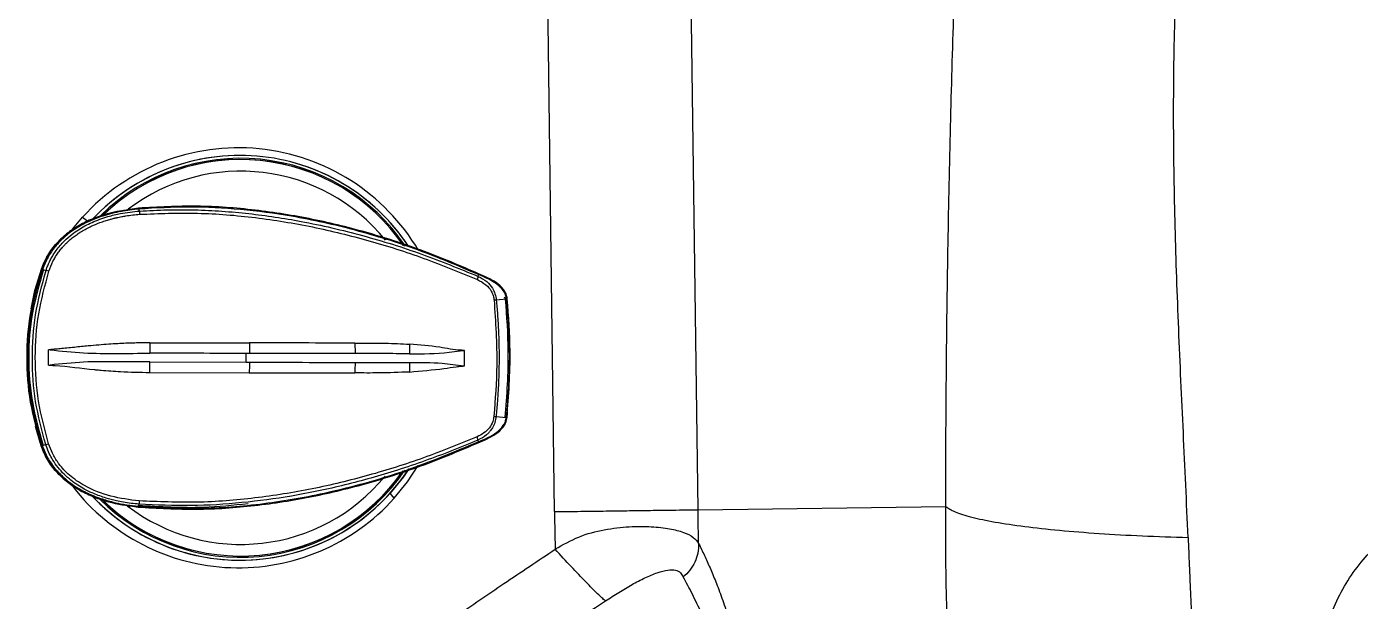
# Model space of a CAD drawing. Extents: x 832 to 912, y 781 to 934.
# Drawn here: x 836.38 to 845.12, y 846.82 to 850.58 of the extents above; entities that cross this region are included whole.
import ezdxf

# ---------------------------------------------------------------- set-up
doc = ezdxf.new("R2010")
doc.units = 0
doc.header["$MEASUREMENT"] = 0
doc.layers.add('1', color=4, linetype='Continuous')

# ---------------------------------------------------------------- blocks, each defined once
blk = doc.blocks.new('2026 SOVEREIGN HL')
at = {"layer": '1', "color": 3, "linetype": 'Continuous', "lineweight": 25}
for p, q in [((9.0491, 50.3273), (8.9876, 54.9767)), ((8.109, 50.3143), (8.0487, 54.8764)), ((4.953, 52.1637), (5.0181, 52.2418)), ((5.0181, 52.2418), (5.0532, 52.2168)), ((5.3287, 52.2956), (5.3279, 52.2956)), ((5.3849, 52.3019), (5.3293, 52.2921)), ((5.384, 52.3018), (5.3841, 52.3018)), ((5.3841, 52.3018), (5.3849, 52.3019)), ((5.3868, 52.2949), (5.3864, 52.2959)), ((5.3912, 52.2827), (5.3868, 52.2949)), ((4.7484, 51.9026), (4.7491, 51.9026)), ((4.7484, 51.9026), (4.7484, 51.9026)), ((4.7558, 51.9007), (4.7788, 51.894)), ((7.6092, 51.855), (7.6103, 51.8661)), ((7.6103, 51.8661), (7.6104, 51.867)), ((7.7882, 51.706), (7.7825, 51.7191)), ((7.7948, 51.7067), (7.7277, 51.6999)), ((4.7952, 51.2741), (4.7954, 51.3742)), ((5.4596, 51.4198), (6.1105, 51.4194)), ((5.4585, 51.2943), (6.089, 51.2928)), ((5.4594, 51.2261), (6.1101, 51.2241)), ((7.7264, 50.9377), (7.7934, 50.9307)), ((4.7463, 50.7458), (4.7087, 50.8716)), ((4.7537, 50.7477), (4.7767, 50.7543)), ((7.6072, 50.783), (7.6084, 50.7719)), ((7.6084, 50.7719), (7.6084, 50.771)), ((4.7463, 50.7458), (4.747, 50.7457)), ((4.7463, 50.7458), (4.7463, 50.7458)), ((7.0589, 50.4017), (7.0318, 50.4349)), ((5.3261, 50.3505), (5.3269, 50.3504)), ((5.3687, 50.3454), (5.3813, 50.3442)), ((5.3689, 50.3464), (5.3813, 50.3442)), ((5.3832, 50.3512), (5.3829, 50.3502)), ((5.3832, 50.3512), (5.3878, 50.3634)), ((9.0491, 50.3273), (10.6712, 50.3487))]:
    blk.add_line(p, q, dxfattribs=at)
at = {"layer": '1', "color": 3, "linetype": 'Continuous', "lineweight": 25, "flags": 128}
for points in [[(4.6804, 51.6422), (4.7063, 51.7616), (4.7484, 51.9026)], [(7.1545, 50.5941), (7.119, 50.5427), (7.0318, 50.4349)], [(7.0589, 50.4017), (7.1467, 50.5098), (7.2172, 50.6164)]]:
    blk.add_lwpolyline(points, dxfattribs=at)
at = {"layer": '1', "color": 3, "linetype": 'Continuous', "lineweight": 25}
for centre, radius, start, end in [((6.0386, 51.3246), 1.3721, 30.65217, 138.04941), ((6.0483, 51.3245), 1.3226, 33.49258, 136.78156), ((6.0483, 51.3245), 1.3226, 33.75839, 136.44643), ((6.052, 51.3245), 1.3036, 34.00282, 134.51167), ((6.052, 51.3245), 1.2955, 34.30838, 134.1546), ((6.052, 51.3245), 1.2955, 34.53411, 133.56542), ((6.052, 51.3245), 1.2953, 34.54311, 133.54889), ((6.0551, 51.3245), 1.2192, 38.98073, 127.27856), ((5.5771, 52.2772), 0.186, 178.3056, 184.86624), ((6.4436, 51.3211), 1.7845, 161.04772, 198.74449), ((4.7247, 51.6645), 0.2358, 72.07309, 76.72761), ((7.5587, 51.8569), 0.0505, 333.06422, 357.85174), ((7.743, 51.3595), 0.3406, 92.57188, 94.98729), ((7.7429, 51.2787), 0.3414, 264.79919, 267.20937), ((4.7233, 50.9845), 0.2364, 283.07796, 287.72092), ((7.5568, 50.7813), 0.0505, 1.94538, 26.72271), ((6.0483, 51.319), 1.3226, 223.00733, 326.75005), ((6.052, 51.319), 1.3036, 225.06716, 325.72955), ((6.052, 51.3191), 1.2955, 225.89822, 325.3518), ((6.052, 51.3191), 1.2953, 225.91444, 325.3434), ((6.052, 51.319), 1.2954, 226.21826, 324.89722), ((6.0551, 51.3191), 1.2193, 232.39272, 320.74042), ((6.0385, 51.3189), 1.372, 217.75658, 318.05196), ((6.0482, 51.3188), 1.3224, 223.14278, 318.05539), ((5.5747, 50.3682), 0.187, 174.94262, 181.46908)]:
    blk.add_arc(centre, radius, start, end, dxfattribs=at)
for points, knots in [([(10.6712, 50.3487), (10.6721, 50.6137), (10.6739, 51.1431), (10.6839, 51.9264), (10.6989, 52.6958), (10.7195, 53.4458), (10.7447, 54.1811), (10.7651, 54.6584), (10.7754, 54.8988)], [0, 0, 0, 0, 0.168388, 0.33629, 0.503633, 0.669654, 0.833644, 1, 1, 1, 1]), ([(12.2592, 50.1456), (12.2488, 50.375), (12.2281, 50.833), (12.1961, 51.5119), (12.1722, 52.182), (12.1617, 52.8422), (12.1675, 53.494), (12.1859, 53.9178), (12.1951, 54.1308)], [0, 0, 0, 0, 0.1666185, 0.3326866, 0.4984205, 0.6644108, 0.8313713, 1, 1, 1, 1]), ([(4.7484, 51.9026), (4.7611, 51.9333), (4.7865, 51.9948), (4.8472, 52.0746), (4.9205, 52.1422), (5.0041, 52.1964), (5.0943, 52.238), (5.22, 52.28), (5.3184, 52.2931), (5.3841, 52.3018)], [0, 0, 0, 0, 0.1251339, 0.2502639, 0.3753776, 0.5004422, 0.6254497, 0.7504085, 1, 1, 1, 1]), ([(5.3293, 52.2921), (5.2826, 52.2857), (5.2031, 52.2748), (5.0956, 52.2382), (5.0054, 52.1968), (4.9217, 52.1426), (4.8483, 52.075), (4.7873, 51.995), (4.7619, 51.9334), (4.7491, 51.9026)], [0, 0, 0, 0, 0.191566, 0.325904, 0.460409, 0.5951, 0.72996, 0.864945, 1, 1, 1, 1]), ([(5.3864, 52.2959), (5.3476, 52.2914), (5.2678, 52.2822), (5.1673, 52.2562), (5.086, 52.2266), (5.0254, 52.1985), (4.962, 52.1618), (4.8979, 52.1137), (4.8379, 52.0513), (4.7882, 51.9807), (4.7668, 51.9277), (4.7558, 51.9007)], [0, 0, 0, 0, 0.149082, 0.30596, 0.3943, 0.478842, 0.560231, 0.673648, 0.782722, 0.889309, 1, 1, 1, 1]), ([(4.7788, 51.894), (4.7815, 51.9019), (4.7871, 51.9183), (4.7976, 51.9433), (4.8106, 51.9697), (4.8264, 51.9972), (4.8539, 52.0382), (4.894, 52.0847), (4.9445, 52.1286), (4.9902, 52.1607), (5.0341, 52.1865), (5.0807, 52.2093), (5.131, 52.2296), (5.1931, 52.2498), (5.2797, 52.2712), (5.3496, 52.2784), (5.3912, 52.2827)], [0, 0, 0, 0, 0.032343, 0.067621, 0.105834, 0.146977, 0.191052, 0.298234, 0.384939, 0.451123, 0.515508, 0.582863, 0.653193, 0.726485, 0.837061, 1, 1, 1, 1]), ([(4.7973, 51.8889), (4.8055, 51.9109), (4.8192, 51.9477), (4.8418, 51.9858), (4.8559, 52.0068), (4.8645, 52.0186), (4.8735, 52.0301), (4.88, 52.038), (4.8841, 52.0427), (4.8868, 52.0459), (4.8937, 52.0537), (4.9064, 52.0673), (4.9257, 52.086), (4.9494, 52.1063), (4.9752, 52.1258), (4.9931, 52.1379), (5.005, 52.1455), (5.0287, 52.1602), (5.0709, 52.1826), (5.1232, 52.2044), (5.164, 52.2185), (5.1886, 52.2259), (5.2061, 52.2308), (5.2171, 52.2337), (5.2272, 52.2362), (5.2336, 52.2377), (5.2365, 52.2383), (5.2377, 52.2386), (5.2383, 52.2387), (5.2385, 52.2388), (5.2386, 52.2388), (5.2387, 52.2388), (5.2387, 52.2388), (5.2387, 52.2388), (5.2387, 52.2388), (5.2387, 52.2388), (5.2388, 52.2389), (5.239, 52.2389), (5.24, 52.2391), (5.252, 52.2418), (5.2725, 52.2461), (5.3223, 52.2549), (5.3615, 52.2586), (5.3918, 52.2614)], [0, 0, 0, 0, 0.094564, 0.157963, 0.177954, 0.196399, 0.216676, 0.23695, 0.237506, 0.241864, 0.253961, 0.279453, 0.316641, 0.361917, 0.404992, 0.447189, 0.448763, 0.461838, 0.559543, 0.640685, 0.689597, 0.73344, 0.744279, 0.7628, 0.779099, 0.786268, 0.789425, 0.790813, 0.791424, 0.791692, 0.791811, 0.791863, 0.791902, 0.791905, 0.791909, 0.791921, 0.79197, 0.792161, 0.792918, 0.795946, 0.841684, 0.877266, 1, 1, 1, 1]), ([(5.2633, 52.2805), (5.2665, 52.2813), (5.2729, 52.2829), (5.2794, 52.2837), (5.2827, 52.2841)], [0, 0, 0, 0, 0.498181, 1, 1, 1, 1]), ([(7.6119, 51.8725), (7.4948, 51.9226), (7.2606, 52.0229), (6.897, 52.1414), (6.526, 52.2337), (6.1485, 52.2938), (5.7667, 52.3224), (5.5121, 52.3087), (5.3849, 52.3019)], [0, 0, 0, 0, 0.1666363, 0.3332806, 0.4999375, 0.6666096, 0.8332937, 1, 1, 1, 1]), ([(5.3861, 52.2958), (5.386, 52.2966), (5.3857, 52.2983), (5.3853, 52.3002), (5.385, 52.3017), (5.3849, 52.3018), (5.3849, 52.3019)], [0, 0, 0, 0, 0.274458, 0.612857, 0.85414, 1, 1, 1, 1]), ([(7.6104, 51.867), (7.479, 51.9229), (7.2159, 52.0349), (6.8058, 52.1622), (6.4171, 52.2489), (6.0539, 52.2965), (5.7196, 52.3151), (5.4974, 52.3023), (5.3864, 52.2959)], [0, 0, 0, 0, 0.1870618, 0.3746435, 0.5618781, 0.7084297, 0.8544134, 1, 1, 1, 1]), ([(5.3912, 52.2827), (5.4519, 52.286), (5.5724, 52.2925), (5.7526, 52.2915), (5.9305, 52.2831), (6.106, 52.2673), (6.2789, 52.2448), (6.5289, 52.2026), (6.8516, 52.1273), (7.2396, 52.0064), (7.4867, 51.9052), (7.6092, 51.855)], [0, 0, 0, 0, 0.079708, 0.15846, 0.236335, 0.313387, 0.389649, 0.46514, 0.646211, 0.824644, 1, 1, 1, 1]), ([(5.3918, 52.2614), (5.5184, 52.2663), (5.7715, 52.2761), (6.1509, 52.2444), (6.5261, 52.1833), (6.8946, 52.0922), (7.2556, 51.9773), (7.4877, 51.8818), (7.6037, 51.834)], [0, 0, 0, 0, 0.166575, 0.333185, 0.499836, 0.666526, 0.83325, 1, 1, 1, 1]), ([(4.7491, 51.9026), (4.7216, 51.8083), (4.6666, 51.6195), (4.6451, 51.3244), (4.6655, 51.0292), (4.7199, 50.8402), (4.747, 50.7457)], [0, 0, 0, 0, 0.25, 0.5, 0.75, 1, 1, 1, 1]), ([(4.7621, 51.8986), (4.7347, 51.8048), (4.6801, 51.6174), (4.6587, 51.3244), (4.679, 51.0312), (4.733, 50.8436), (4.76, 50.7498)], [0, 0, 0, 0, 0.25, 0.5, 0.75, 1, 1, 1, 1]), ([(4.7767, 50.7543), (4.7516, 50.8476), (4.702, 51.0317), (4.6829, 51.3188), (4.7013, 51.609), (4.7527, 51.7978), (4.7788, 51.894)], [0, 0, 0, 0, 0.2503085, 0.4934873, 0.7419472, 1, 1, 1, 1]), ([(4.7952, 50.7593), (4.7704, 50.8518), (4.7207, 51.0366), (4.7022, 51.3243), (4.7218, 51.6119), (4.7721, 51.7965), (4.7973, 51.8889)], [0, 0, 0, 0, 0.2499976, 0.4999939, 0.7500072, 1, 1, 1, 1]), ([(4.7621, 51.8986), (4.7619, 51.8986), (4.7615, 51.8987), (4.7605, 51.8991), (4.7578, 51.9), (4.7544, 51.901), (4.7504, 51.9023), (4.7495, 51.9026), (4.7491, 51.9026)], [0, 0, 0, 0, 0.0228163, 0.0500731, 0.1353934, 0.4635573, 0.8149106, 1, 1, 1, 1]), ([(7.6037, 51.834), (7.6234, 51.8238), (7.6588, 51.8055), (7.692, 51.7659), (7.7083, 51.7302), (7.7117, 51.7093), (7.7134, 51.6989)], [0, 0, 0, 0, 0.36333, 0.653345, 0.828639, 1, 1, 1, 1]), ([(7.6092, 51.855), (7.6289, 51.8448), (7.6654, 51.8259), (7.7013, 51.783), (7.721, 51.7406), (7.7254, 51.7134), (7.7277, 51.6998)], [0, 0, 0, 0, 0.322453, 0.5984748, 0.7990222, 1, 1, 1, 1]), ([(7.6101, 51.8671), (7.6104, 51.8677), (7.6109, 51.8692), (7.6115, 51.8709), (7.6119, 51.8723), (7.6119, 51.8724), (7.6119, 51.8725)], [0, 0, 0, 0, 0.2581463, 0.6041729, 0.8508791, 1, 1, 1, 1]), ([(7.7948, 51.7067), (7.7932, 51.7158), (7.7899, 51.7346), (7.7711, 51.7698), (7.7145, 51.8228), (7.653, 51.8489), (7.6104, 51.867)], [0, 0, 0, 0, 0.108762, 0.2218978, 0.4616021, 1, 1, 1, 1]), ([(7.7997, 51.7072), (7.7976, 51.7184), (7.7934, 51.7406), (7.7702, 51.7794), (7.7114, 51.8296), (7.6515, 51.8554), (7.6119, 51.8725)], [0, 0, 0, 0, 0.128851, 0.256878, 0.508215, 1, 1, 1, 1]), ([(7.7134, 51.6989), (7.7229, 51.5569), (7.7398, 51.3034), (7.7205, 51.0502), (7.712, 50.9387)], [0, 0, 0, 0, 0.559943, 1, 1, 1, 1]), ([(7.7277, 51.6999), (7.7306, 51.6688), (7.7369, 51.5992), (7.7434, 51.4836), (7.7471, 51.34), (7.7446, 51.1887), (7.737, 51.0503), (7.7295, 50.971), (7.7264, 50.9377)], [0, 0, 0, 0, 0.122706, 0.274469, 0.455296, 0.686949, 0.868512, 1, 1, 1, 1]), ([(7.7868, 50.9313), (7.7974, 51.076), (7.8163, 51.3343), (7.7968, 51.5924), (7.7882, 51.706)], [0, 0, 0, 0, 0.559951, 1, 1, 1, 1]), ([(7.7948, 51.7067), (7.8042, 51.5773), (7.8229, 51.3186), (7.8032, 51.06), (7.7934, 50.9307)], [0, 0, 0, 0, 0.499974, 1, 1, 1, 1]), ([(7.7948, 51.7067), (7.7953, 51.7068), (7.7967, 51.7069), (7.7984, 51.7071), (7.7997, 51.7072), (7.7997, 51.7072), (7.7997, 51.7072)], [0, 0, 0, 0, 0.2350281, 0.591814, 0.8462059, 1, 1, 1, 1]), ([(7.7983, 50.93), (7.8089, 51.0752), (7.8279, 51.3343), (7.8083, 51.5933), (7.7997, 51.7072)], [0, 0, 0, 0, 0.55995, 1, 1, 1, 1]), ([(4.805, 51.3741), (4.8034, 51.3741), (4.8002, 51.3741), (4.797, 51.3742), (4.7954, 51.3742)], [0, 0, 0, 0, 0.499985, 1, 1, 1, 1]), ([(5.4596, 51.4198), (5.4493, 51.4197), (5.4268, 51.4196), (5.3901, 51.4192), (5.3478, 51.4184), (5.2999, 51.4168), (5.2464, 51.4143), (5.1874, 51.4106), (5.1228, 51.4055), (5.0634, 51.4002), (5.0101, 51.395), (4.9635, 51.3901), (4.9169, 51.3855), (4.8748, 51.3812), (4.8448, 51.3784), (4.8266, 51.3768), (4.8168, 51.3761), (4.8102, 51.3754), (4.8064, 51.3745), (4.805, 51.3741)], [0, 0, 0, 0, 0.047081, 0.102819, 0.167171, 0.240061, 0.32144, 0.411316, 0.509843, 0.617396, 0.683424, 0.754851, 0.831574, 0.898219, 0.948339, 0.969627, 0.982106, 0.993557, 1, 1, 1, 1]), ([(4.805, 51.3741), (4.8783, 51.3661), (5.0236, 51.3503), (5.2411, 51.3502), (5.3862, 51.3511), (5.4585, 51.3515)], [0, 0, 0, 0, 0.338237, 0.670378, 1, 1, 1, 1]), ([(5.4596, 51.4198), (5.4596, 51.4136), (5.4596, 51.4009), (5.4594, 51.3827), (5.459, 51.3658), (5.4587, 51.3562), (5.4585, 51.3515)], [0, 0, 0, 0, 0.247871, 0.499985, 0.752102, 1, 1, 1, 1]), ([(6.8016, 51.4183), (6.6867, 51.4185), (6.4568, 51.4188), (6.2259, 51.4192), (6.1105, 51.4194)], [0, 0, 0, 0, 0.499873, 1, 1, 1, 1]), ([(6.1105, 51.4194), (6.1105, 51.4131), (6.1105, 51.4003), (6.1107, 51.382), (6.111, 51.3649), (6.1113, 51.3553), (6.1114, 51.3506)], [0, 0, 0, 0, 0.24784, 0.499997, 0.752155, 1, 1, 1, 1]), ([(6.8016, 51.4183), (6.8688, 51.4185), (6.9887, 51.419), (7.108, 51.4133), (7.1604, 51.4108)], [0, 0, 0, 0, 0.560179, 1, 1, 1, 1]), ([(6.8016, 51.4183), (6.8017, 51.4119), (6.8017, 51.3992), (6.8024, 51.3808), (6.8033, 51.3636), (6.8042, 51.3541), (6.8047, 51.3493)], [0, 0, 0, 0, 0.2478424, 0.5000036, 0.7521656, 1, 1, 1, 1]), ([(7.1604, 51.4108), (7.1599, 51.3995), (7.1587, 51.3768), (7.1594, 51.358), (7.1597, 51.3486)], [0, 0, 0, 0, 0.500026, 1, 1, 1, 1]), ([(7.1597, 51.3486), (7.2463, 51.3482), (7.3566, 51.3476), (7.4725, 51.3651), (7.5039, 51.3692), (7.5119, 51.37), (7.514, 51.3701), (7.5146, 51.3702), (7.5148, 51.3702), (7.5148, 51.3702), (7.5148, 51.3703)], [0, 0, 0, 0, 0.73002, 0.931373, 0.982112, 0.995103, 0.998548, 0.999522, 0.999821, 1, 1, 1, 1]), ([(7.5148, 51.3703), (7.5146, 51.3703), (7.5128, 51.3703), (7.5062, 51.3705), (7.4536, 51.3733), (7.3386, 51.3968), (7.2263, 51.4057), (7.1604, 51.4108)], [0, 0, 0, 0, 0.001612, 0.015651, 0.055894, 0.446076, 1, 1, 1, 1]), ([(7.5199, 51.3692), (7.519, 51.3692), (7.5173, 51.3692), (7.5157, 51.3699), (7.5148, 51.3703)], [0, 0, 0, 0, 0.486172, 1, 1, 1, 1]), ([(7.5197, 51.2691), (7.5198, 51.2858), (7.5199, 51.3192), (7.5199, 51.3525), (7.5199, 51.3692)], [0, 0, 0, 0, 0.500001, 1, 1, 1, 1]), ([(5.4585, 51.2943), (5.3863, 51.295), (5.2412, 51.2964), (5.0237, 51.2972), (4.8784, 51.2818), (4.805, 51.2741)], [0, 0, 0, 0, 0.329609, 0.661729, 1, 1, 1, 1]), ([(6.0891, 51.3507), (5.9839, 51.3509), (5.7737, 51.3511), (5.5636, 51.3514), (5.4585, 51.3515)], [0, 0, 0, 0, 0.500057, 1, 1, 1, 1]), ([(5.4594, 51.2261), (5.4594, 51.2323), (5.4595, 51.2449), (5.4593, 51.2631), (5.459, 51.2801), (5.4587, 51.2896), (5.4585, 51.2943)], [0, 0, 0, 0, 0.2479176, 0.4999929, 0.7520959, 1, 1, 1, 1]), ([(6.089, 51.2928), (6.0892, 51.2971), (6.0895, 51.3055), (6.0897, 51.3218), (6.0896, 51.338), (6.0892, 51.3465), (6.0891, 51.3507)], [0, 0, 0, 0, 0.250242, 0.499995, 0.74975, 1, 1, 1, 1]), ([(6.089, 51.2928), (6.0934, 51.2929), (6.1008, 51.293), (6.1083, 51.2929), (6.1113, 51.2929)], [0, 0, 0, 0, 0.591845, 1, 1, 1, 1]), ([(6.1114, 51.3506), (6.1077, 51.3506), (6.1003, 51.3507), (6.0928, 51.3507), (6.0891, 51.3508)], [0, 0, 0, 0, 0.499956, 1, 1, 1, 1]), ([(6.1113, 51.2929), (6.1112, 51.2881), (6.1109, 51.2786), (6.1105, 51.2615), (6.1102, 51.2431), (6.1102, 51.2304), (6.1101, 51.2241)], [0, 0, 0, 0, 0.247849, 0.50001, 0.752167, 1, 1, 1, 1]), ([(6.1113, 51.2929), (6.2271, 51.2926), (6.4587, 51.2921), (6.6893, 51.2918), (6.8046, 51.2916)], [0, 0, 0, 0, 0.500039, 1, 1, 1, 1]), ([(6.8047, 51.3493), (6.6894, 51.3496), (6.4588, 51.3502), (6.2272, 51.3505), (6.1114, 51.3506)], [0, 0, 0, 0, 0.49996, 1, 1, 1, 1]), ([(6.8046, 51.2916), (6.8041, 51.2869), (6.8032, 51.2773), (6.8021, 51.2602), (6.8015, 51.2418), (6.8013, 51.229), (6.8013, 51.2227)], [0, 0, 0, 0, 0.247835, 0.499999, 0.752159, 1, 1, 1, 1]), ([(6.8046, 51.2916), (6.8641, 51.2915), (6.9832, 51.2913), (7.1008, 51.2911), (7.1597, 51.291)], [0, 0, 0, 0, 0.500114, 1, 1, 1, 1]), ([(7.1597, 51.3486), (7.1009, 51.3488), (6.9832, 51.349), (6.8642, 51.3492), (6.8047, 51.3493)], [0, 0, 0, 0, 0.499887, 1, 1, 1, 1]), ([(7.1597, 51.291), (7.1593, 51.2816), (7.1585, 51.2629), (7.1596, 51.2402), (7.1601, 51.2288)], [0, 0, 0, 0, 0.499968, 1, 1, 1, 1]), ([(7.1597, 51.291), (7.231, 51.2914), (7.3498, 51.2919), (7.4676, 51.2756), (7.5147, 51.2691)], [0, 0, 0, 0, 0.600627, 1, 1, 1, 1]), ([(4.7952, 51.2741), (4.7969, 51.2741), (4.8001, 51.2741), (4.8034, 51.2741), (4.805, 51.2741)], [0, 0, 0, 0, 0.500018, 1, 1, 1, 1]), ([(4.805, 51.2741), (4.8057, 51.2739), (4.8115, 51.2726), (4.8225, 51.2722), (4.9187, 51.2664), (5.0095, 51.2534), (5.0958, 51.2447), (5.0968, 51.2446), (5.1005, 51.2442), (5.1148, 51.2429), (5.1709, 51.2377), (5.2883, 51.2291), (5.3953, 51.2272), (5.4594, 51.2261)], [0, 0, 0, 0, 0.003081, 0.027249, 0.05012, 0.445528, 0.445661, 0.446818, 0.450122, 0.462785, 0.51226, 0.707506, 1, 1, 1, 1]), ([(6.1101, 51.2241), (6.2256, 51.2238), (6.4565, 51.2234), (6.6864, 51.2229), (6.8013, 51.2227)], [0, 0, 0, 0, 0.500126, 1, 1, 1, 1]), ([(7.1601, 51.2288), (7.0933, 51.2262), (6.974, 51.2215), (6.8541, 51.2223), (6.8013, 51.2227)], [0, 0, 0, 0, 0.559816, 1, 1, 1, 1]), ([(7.1601, 51.2288), (7.2354, 51.2354), (7.3376, 51.2443), (7.4501, 51.2613), (7.4905, 51.2663), (7.5054, 51.2676), (7.5097, 51.2679), (7.5126, 51.2683), (7.5141, 51.2689), (7.5147, 51.2691)], [0, 0, 0, 0, 0.632721, 0.860018, 0.95823, 0.975919, 0.985987, 0.99496, 1, 1, 1, 1]), ([(7.5147, 51.2691), (7.5155, 51.2691), (7.5172, 51.2691), (7.5189, 51.2691), (7.5197, 51.2691)], [0, 0, 0, 0, 0.500215, 1, 1, 1, 1]), ([(7.712, 50.9387), (7.71, 50.9272), (7.7054, 50.9004), (7.6836, 50.8615), (7.6476, 50.8268), (7.6174, 50.8118), (7.6019, 50.804)], [0, 0, 0, 0, 0.189797, 0.444631, 0.713686, 1, 1, 1, 1]), ([(7.7263, 50.9377), (7.7242, 50.9247), (7.7199, 50.8988), (7.7051, 50.8661), (7.6885, 50.8418), (7.6747, 50.827), (7.6502, 50.8049), (7.627, 50.7931), (7.6072, 50.783)], [0, 0, 0, 0, 0.191713, 0.382752, 0.518617, 0.620935, 0.677459, 1, 1, 1, 1]), ([(7.6084, 50.771), (7.6511, 50.7889), (7.7127, 50.8148), (7.7694, 50.8676), (7.7884, 50.9028), (7.7917, 50.9215), (7.7934, 50.9307)], [0, 0, 0, 0, 0.538397, 0.778106, 0.891277, 1, 1, 1, 1]), ([(7.6099, 50.7655), (7.6495, 50.7824), (7.7095, 50.808), (7.7686, 50.858), (7.7919, 50.8967), (7.7962, 50.9189), (7.7983, 50.93)], [0, 0, 0, 0, 0.4917819, 0.7431125, 0.8711447, 1, 1, 1, 1]), ([(7.7934, 50.9306), (7.7939, 50.9306), (7.7953, 50.9304), (7.797, 50.9302), (7.7983, 50.9301), (7.7983, 50.9301), (7.7983, 50.93)], [0, 0, 0, 0, 0.235029, 0.591804, 0.84618, 1, 1, 1, 1]), ([(5.3878, 50.3634), (5.3534, 50.3668), (5.3039, 50.3717), (5.2319, 50.3863), (5.1665, 50.4035), (5.0927, 50.4304), (5.0111, 50.4704), (4.9258, 50.528), (4.8584, 50.5976), (4.8173, 50.6606), (4.7934, 50.7071), (4.7825, 50.7378), (4.7767, 50.7543)], [0, 0, 0, 0, 0.134315, 0.193928, 0.286019, 0.397716, 0.499325, 0.639409, 0.796775, 0.872857, 0.932098, 1, 1, 1, 1]), ([(5.3884, 50.3847), (5.3262, 50.3924), (5.2022, 50.4079), (5.0469, 50.4697), (4.9343, 50.5467), (4.8815, 50.6028), (4.8456, 50.6514), (4.8191, 50.6941), (4.803, 50.7381), (4.7952, 50.7593)], [0, 0, 0, 0, 0.252443, 0.502953, 0.665115, 0.799, 0.811084, 0.908695, 1, 1, 1, 1]), ([(5.3813, 50.3442), (5.5086, 50.3369), (5.763, 50.3223), (6.145, 50.3495), (6.5227, 50.4082), (6.8941, 50.4992), (7.2581, 50.6164), (7.4926, 50.7158), (7.6099, 50.7655)], [0, 0, 0, 0, 0.166705, 0.33339, 0.500062, 0.66672, 0.833364, 1, 1, 1, 1]), ([(5.3829, 50.3502), (5.5242, 50.3426), (5.8074, 50.3273), (6.233, 50.3648), (6.6791, 50.4462), (7.1418, 50.5767), (7.453, 50.7063), (7.6084, 50.771)], [0, 0, 0, 0, 0.1853346, 0.3714119, 0.5584039, 0.7794442, 1, 1, 1, 1]), ([(7.6072, 50.783), (7.5502, 50.7592), (7.4357, 50.7114), (7.2601, 50.6462), (7.0838, 50.5867), (6.9091, 50.5343), (6.7362, 50.4886), (6.5627, 50.4491), (6.3383, 50.4064), (6.0602, 50.3692), (5.7261, 50.348), (5.5013, 50.3582), (5.3878, 50.3634)], [0, 0, 0, 0, 0.082024, 0.164588, 0.247633, 0.327658, 0.404889, 0.482845, 0.561506, 0.704794, 0.850851, 1, 1, 1, 1]), ([(7.6019, 50.804), (7.4856, 50.7567), (7.2532, 50.662), (6.8918, 50.5484), (6.523, 50.4587), (6.1476, 50.3989), (5.768, 50.3686), (5.5149, 50.3793), (5.3884, 50.3847)], [0, 0, 0, 0, 0.166754, 0.333478, 0.500172, 0.666827, 0.833438, 1, 1, 1, 1]), ([(7.6081, 50.7709), (7.6084, 50.7703), (7.6089, 50.7688), (7.6095, 50.767), (7.6099, 50.7657), (7.6099, 50.7656), (7.6099, 50.7655)], [0, 0, 0, 0, 0.258479, 0.604332, 0.850906, 1, 1, 1, 1]), ([(5.3267, 50.354), (5.2793, 50.3606), (5.1991, 50.3719), (5.091, 50.4092), (5.0009, 50.451), (4.9175, 50.5056), (4.8445, 50.5734), (4.784, 50.6535), (4.7589, 50.715), (4.7463, 50.7458)], [0, 0, 0, 0, 0.194033, 0.328256, 0.462542, 0.596876, 0.731244, 0.865624, 1, 1, 1, 1]), ([(4.76, 50.7498), (4.7598, 50.7497), (4.7594, 50.7496), (4.7584, 50.7493), (4.7558, 50.7484), (4.7523, 50.7473), (4.7483, 50.7461), (4.7474, 50.7458), (4.747, 50.7457)], [0, 0, 0, 0, 0.021789, 0.048437, 0.136422, 0.463992, 0.814718, 1, 1, 1, 1]), ([(4.747, 50.7457), (4.7597, 50.7149), (4.7849, 50.6532), (4.8456, 50.5731), (4.9187, 50.5052), (5.0022, 50.4507), (5.0923, 50.4088), (5.2136, 50.3677), (5.3077, 50.3548), (5.3689, 50.3464)], [0, 0, 0, 0, 0.127478, 0.254886, 0.382174, 0.509304, 0.63626, 0.763056, 1, 1, 1, 1]), ([(4.7537, 50.7477), (4.7646, 50.7205), (4.7861, 50.667), (4.8359, 50.5959), (4.8962, 50.5331), (4.9689, 50.4785), (5.0535, 50.4321), (5.1413, 50.3979), (5.2267, 50.3743), (5.3052, 50.3587), (5.3574, 50.353), (5.3829, 50.3502)], [0, 0, 0, 0, 0.111063, 0.219204, 0.328205, 0.441569, 0.564533, 0.695225, 0.799842, 0.902244, 1, 1, 1, 1]), ([(13.0889, 48.8402), (13.0891, 48.8633), (13.0894, 48.9028), (13.09, 48.9615), (13.091, 49.0176), (13.0927, 49.0763), (13.0955, 49.1359), (13.1015, 49.2234), (13.115, 49.3412), (13.1458, 49.4949), (13.1956, 49.6528), (13.2688, 49.8091), (13.3622, 49.9516), (13.4712, 50.0764), (13.5943, 50.1842), (13.7256, 50.2749), (13.8639, 50.3513), (14.0183, 50.4212), (14.1896, 50.485), (14.3772, 50.5447), (14.5033, 50.5794), (14.5662, 50.5968)], [0, 0, 0, 0, 0.026522, 0.04534, 0.067332, 0.09093, 0.11273, 0.135804, 0.191608, 0.248988, 0.316263, 0.382907, 0.449793, 0.515836, 0.578506, 0.643771, 0.705729, 0.766563, 0.845327, 0.922841, 1, 1, 1, 1]), ([(5.2577, 50.3664), (5.256, 50.3665), (5.2536, 50.3668), (5.2513, 50.3675), (5.2507, 50.3677)], [0, 0, 0, 0, 0.7271271, 1, 1, 1, 1]), ([(5.3826, 50.3502), (5.3824, 50.3495), (5.3822, 50.3478), (5.3818, 50.3459), (5.3815, 50.3444), (5.3814, 50.3443), (5.3813, 50.3442)], [0, 0, 0, 0, 0.274024, 0.612621, 0.854056, 1, 1, 1, 1]), ([(5.3835, 50.3568), (5.5256, 50.3479), (5.7656, 50.3329), (6.0046, 50.3576), (6.1019, 50.3676)], [0, 0, 0, 0, 0.5924502, 1, 1, 1, 1]), ([(8.109, 50.3143), (8.167, 50.3151), (8.2828, 50.3166), (8.4493, 50.3189), (8.604, 50.321), (8.742, 50.3229), (8.8594, 50.3245), (8.9518, 50.3258), (9.0191, 50.3268), (9.0391, 50.3272), (9.0491, 50.3273)], [0, 0, 0, 0, 0.125005, 0.250005, 0.375002, 0.5, 0.624999, 0.749995, 0.874995, 1, 1, 1, 1]), ([(8.109, 50.3143), (8.1095, 50.2738), (8.1106, 50.1918), (8.1125, 50.1097), (8.1135, 50.0682)], [0, 0, 0, 0, 0.49329, 1, 1, 1, 1]), ([(9.0531, 50.1059), (9.0522, 50.1424), (9.0505, 50.2162), (9.0496, 50.29), (9.0491, 50.3273)], [0, 0, 0, 0, 0.494374, 1, 1, 1, 1]), ([(10.7414, 48.6674), (10.7292, 48.809), (10.7044, 49.0957), (10.6823, 49.5246), (10.6715, 49.9439), (10.6713, 50.217), (10.6712, 50.3487)], [0, 0, 0, 0, 0.252782, 0.511754, 0.764659, 1, 1, 1, 1]), ([(10.6712, 50.3487), (10.6886, 50.3366), (10.7234, 50.3125), (10.8355, 50.278), (10.9883, 50.2459), (11.1827, 50.2169), (11.4124, 50.1916), (11.6727, 50.171), (11.9561, 50.1549), (12.1582, 50.1487), (12.2592, 50.1456)], [0, 0, 0, 0, 0.125003, 0.250003, 0.375001, 0.5, 0.624999, 0.749998, 0.874998, 1, 1, 1, 1]), ([(8.113, 50.0678), (8.1639, 50.0972), (8.2674, 50.1568), (8.4378, 50.2002), (8.6006, 50.2185), (8.7459, 50.2178), (8.8659, 50.2043), (8.9577, 50.1804), (9.0231, 50.1478), (9.0431, 50.1199), (9.053, 50.1059)], [0, 0, 0, 0, 0.123054, 0.249952, 0.378861, 0.507558, 0.63385, 0.756262, 0.878515, 1, 1, 1, 1]), ([(12.2592, 50.1456), (12.2595, 50.1386), (12.26, 50.1246), (12.2606, 50.1107), (12.2609, 50.1037)], [0, 0, 0, 0, 0.499897, 1, 1, 1, 1]), ([(6.837, 49.1834), (6.9383, 49.2568), (7.1459, 49.4071), (7.4599, 49.6265), (7.7838, 49.8482), (8.0012, 49.9932), (8.113, 50.0678)], [0, 0, 0, 0, 0.24155, 0.495153, 0.740236, 1, 1, 1, 1]), ([(8.4426, 49.7296), (8.4273, 49.7432), (8.3968, 49.7703), (8.3165, 49.8512), (8.2199, 49.9523), (8.1489, 50.0296), (8.1135, 50.0682)], [0, 0, 0, 0, 0.250565, 0.500602, 0.750332, 1, 1, 1, 1]), ([(9.0529, 50.1059), (9.0521, 50.0849), (9.0504, 50.0429), (9.0299, 49.9832), (8.9981, 49.9287), (8.9674, 49.9008), (8.952, 49.8868)], [0, 0, 0, 0, 0.249974, 0.499615, 0.749454, 1, 1, 1, 1]), ([(9.053, 50.1059), (9.0656, 50.0803), (9.0902, 50.0302), (9.1274, 49.9479), (9.1654, 49.8565), (9.2048, 49.7518), (9.247, 49.6291), (9.2921, 49.4902), (9.3417, 49.3348), (9.3962, 49.1663), (9.4566, 48.9846), (9.5233, 48.7904), (9.5961, 48.5856), (9.6481, 48.4387), (9.6738, 48.3661)], [0, 0, 0, 0, 0.086887, 0.169637, 0.2509, 0.335923, 0.417655, 0.501288, 0.584559, 0.668301, 0.750466, 0.834571, 0.918314, 1, 1, 1, 1]), ([(12.2609, 50.1037), (12.2626, 50.0605), (12.266, 49.977), (12.2712, 49.8511), (12.2767, 49.7258), (12.2827, 49.5997), (12.2898, 49.4621), (12.2982, 49.3145), (12.3083, 49.155), (12.3191, 48.9975), (12.3274, 48.8927), (12.3314, 48.8407)], [0, 0, 0, 0, 0.102794, 0.198867, 0.299441, 0.400669, 0.498304, 0.626151, 0.751066, 0.876595, 1, 1, 1, 1]), ([(8.4426, 49.7296), (8.4717, 49.7484), (8.5295, 49.7858), (8.617, 49.8382), (8.7036, 49.8834), (8.7853, 49.9173), (8.8549, 49.9352), (8.9057, 49.9342), (8.9359, 49.9159), (8.9469, 49.8963), (8.9524, 49.8866)], [0, 0, 0, 0, 0.118491, 0.2357086, 0.3530338, 0.4735156, 0.5992103, 0.7297561, 0.8656144, 1, 1, 1, 1]), ([(9.5694, 48.2118), (9.5355, 48.3168), (9.4675, 48.5275), (9.3716, 48.8097), (9.2854, 49.068), (9.2086, 49.2972), (9.1387, 49.4933), (9.073, 49.6503), (9.0109, 49.7786), (8.972, 49.8504), (8.9524, 49.8866)], [0, 0, 0, 0, 0.1235641, 0.247821, 0.3722248, 0.4967525, 0.62107, 0.7457614, 0.8720711, 1, 1, 1, 1]), ([(7.4222, 49.0504), (7.5898, 49.1643), (7.9277, 49.3938), (8.27, 49.617), (8.4426, 49.7296)], [0, 0, 0, 0, 0.49588, 1, 1, 1, 1])]:
    blk.add_open_spline(points, degree=3, knots=knots, dxfattribs=at)

msp = doc.modelspace()

# ---------------------------------------------------------------- block references
at = {"layer": '1'}
msp.add_blockref('2026 SOVEREIGN HL', (831.7292, 797.0948), dxfattribs=at)

doc.saveas('drawing.dxf')
